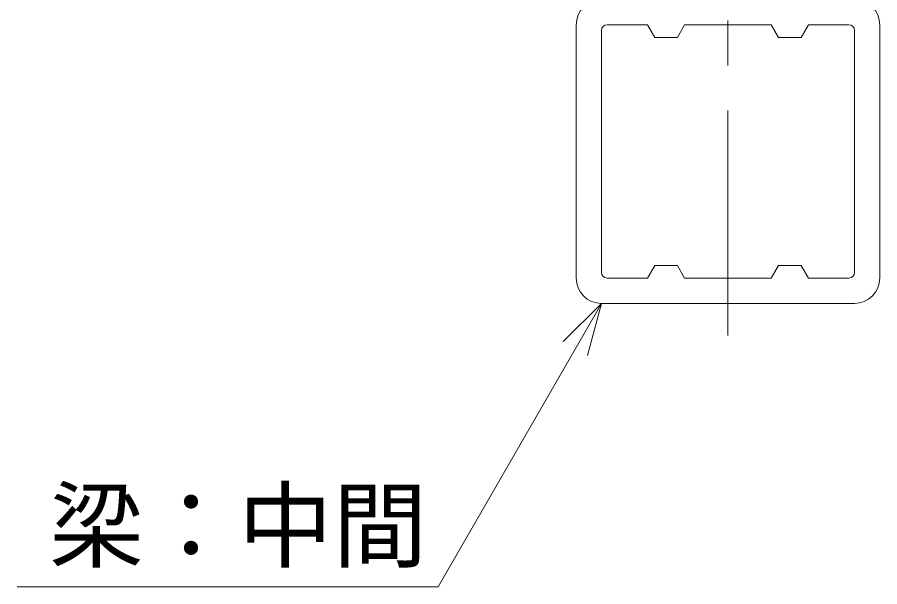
# Model space of a CAD drawing. Units: millimetres, scale not verified. Extents: x -10000 to 10000, y -6924 to 6926.
# Drawn here: x -2586 to -1627, y -5362 to -4730 of the extents above; entities that cross this region are included whole.
import ezdxf
from ezdxf.enums import TextEntityAlignment as Align

# ---------------------------------------------------------------- set-up
doc = ezdxf.new("R2010")
doc.units = ezdxf.units.MM
doc.header["$LTSCALE"] = 50
doc.linetypes.add('CHAIN1', pattern=[8, 5, -1, 1, -1])
for name, color, linetype, lineweight in [('0-A_1-8', 7, 'Continuous', 9), ('1-F_3-8', 3, 'Continuous', 9), ('2-2_3-3', 7, 'Continuous', 9)]:
    doc.layers.add(name, color=color, linetype=linetype, lineweight=lineweight)
doc.styles.add('ＭＳ ゴシック', font='')
doc.styles.get('ＭＳ ゴシック').set_extended_font_data('MS Gothic')

msp = doc.modelspace()

# ---------------------------------------------------------------- linework, layer by layer
at = {"layer": '1-F_3-8'}
for q in [(-1978.68, -5090.13), (-1951.78, -5105.66)]:
    msp.add_line((-1936.25, -5047.71), q, dxfattribs=at)
msp.add_lwpolyline([(-1936.25, -5047.71), (-2117.93, -5362.39), (-2585.71, -5362.39)], dxfattribs=at)
at = {"layer": '2-2_3-3', "color": 3, "linetype": 'CHAIN1'}
msp.add_line((-1795.63, -5083.44), (-1795.63, -3942.89), dxfattribs=at)
at = {"layer": '2-2_3-3'}
for p, q in [((-1964.38, -5019.58), (-1964.38, -4738.33)), ((-1936.25, -4744.58), (-1936.25, -5013.33)), ((-1930, -4738.33), (-1885, -4738.33)), ((-1876.88, -4752.4), (-1885, -4738.33)), ((-1851.88, -4752.4), (-1843.75, -4738.33)), ((-1747.5, -4738.33), (-1843.75, -4738.33)), ((-1739.38, -4752.4), (-1747.5, -4738.33)), ((-1714.38, -4752.4), (-1706.25, -4738.33)), ((-1661.25, -4738.33), (-1706.25, -4738.33)), ((-1655, -5013.33), (-1655, -4744.58)), ((-1626.88, -5019.58), (-1626.88, -4738.33)), ((-1876.88, -4752.4), (-1851.88, -4752.4)), ((-1851.88, -4752.4), (-1876.88, -4752.4)), ((-1714.38, -4752.4), (-1739.38, -4752.4)), ((-1876.88, -5005.52), (-1885, -5019.58)), ((-1876.88, -5005.52), (-1851.88, -5005.52)), ((-1851.88, -5005.52), (-1876.88, -5005.52)), ((-1851.88, -5005.52), (-1843.75, -5019.58)), ((-1739.38, -5005.52), (-1747.5, -5019.58)), ((-1714.38, -5005.52), (-1739.38, -5005.52)), ((-1714.38, -5005.52), (-1706.25, -5019.58)), ((-1930, -5019.58), (-1885, -5019.58)), ((-1747.5, -5019.58), (-1843.75, -5019.58)), ((-1661.25, -5019.58), (-1706.25, -5019.58)), ((-1655, -5047.71), (-1936.25, -5047.71))]:
    msp.add_line(p, q, dxfattribs=at)
for centre, radius, start, end in [((-1936.25, -4738.33), 28.12, 90, 180), ((-1655, -4738.33), 28.12, 0, 90), ((-1930, -4744.58), 6.25, 90, 180), ((-1661.25, -4744.58), 6.25, 0, 90), ((-1930, -5013.33), 6.25, 180, 270), ((-1661.25, -5013.33), 6.25, 270, 0), ((-1936.25, -5019.58), 28.12, 180, 270), ((-1655, -5019.58), 28.12, 270, 0)]:
    msp.add_arc(centre, radius, start, end, dxfattribs=at)

# ---------------------------------------------------------------- texts
at = {"layer": '0-A_1-8', "color": 4, "style": 'ＭＳ ゴシック'}
msp.add_text('梁：中間', height=76.98, dxfattribs=at).set_placement((-2550.06, -5355.91), align=Align.BOTTOM_LEFT)

doc.saveas('drawing.dxf')
